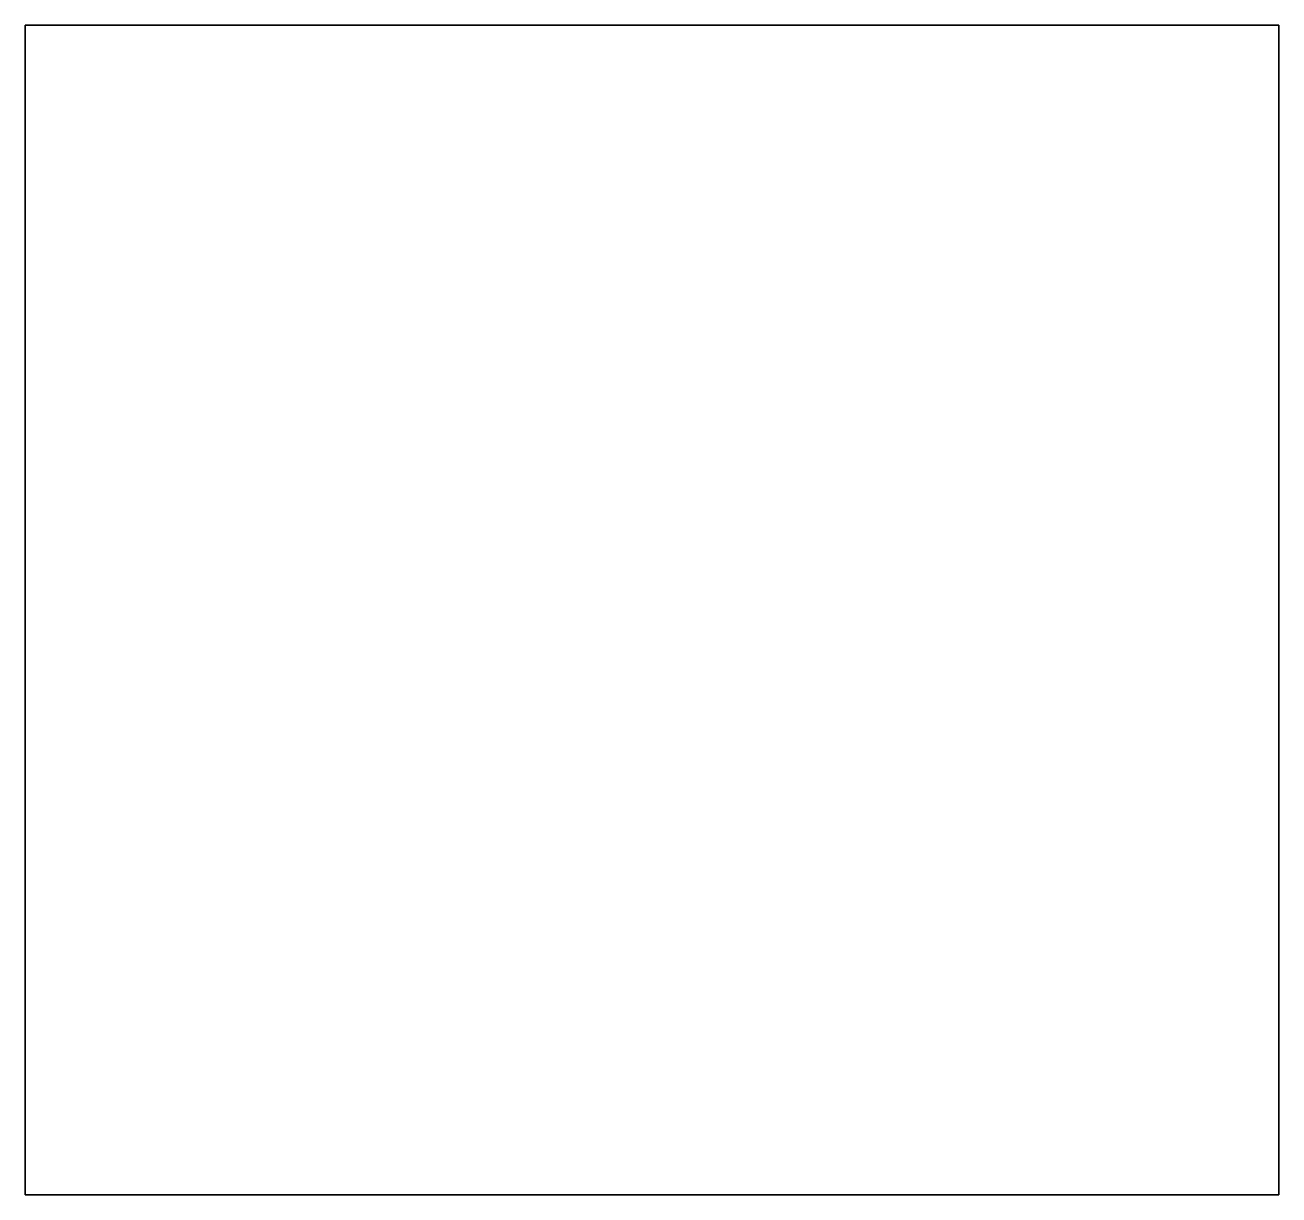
# Model space of a CAD drawing. Extents: x -0.74 to 0.74, y -0.69 to 0.69.
import ezdxf

# ---------------------------------------------------------------- set-up
doc = ezdxf.new("R2010")
doc.units = 0
doc.layers.add('SLEEVE', color=5, linetype='CONTINUOUS')

msp = doc.modelspace()

# ---------------------------------------------------------------- linework, layer by layer
at = {"layer": 'SLEEVE'}
for points in [[(-0.74, 0.69, -0.41), (-0.74, -0.69, -0.41), (-0.74, -0.69, 0.37), (-0.74, 0.69, 0.37)], [(0.74, 0.69, 0.37), (0.74, 0.69, -0.41), (-0.74, 0.69, -0.41), (-0.74, 0.69, 0.37)], [(0.74, 0.69, -0.41), (0.74, -0.69, -0.41), (-0.74, -0.69, -0.41), (-0.74, 0.69, -0.41)], [(-0.74, 0.69, 0.37), (-0.74, -0.69, 0.37), (0.74, -0.69, 0.37), (0.74, 0.69, 0.37)], [(0.74, -0.69, 0.37), (0.74, -0.69, -0.41), (0.74, 0.69, -0.41), (0.74, 0.69, 0.37)], [(-0.74, -0.69, 0.37), (-0.74, -0.69, -0.41), (0.74, -0.69, -0.41), (0.74, -0.69, 0.37)]]:
    msp.add_3dface(points, dxfattribs=at)

doc.saveas('drawing.dxf')
